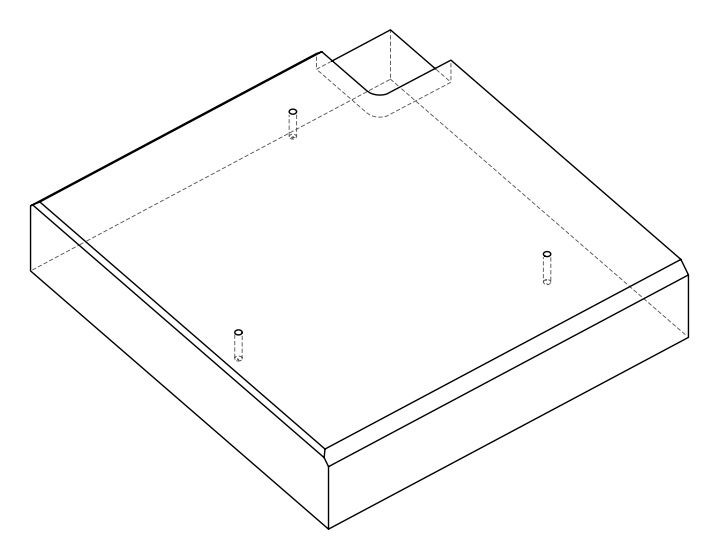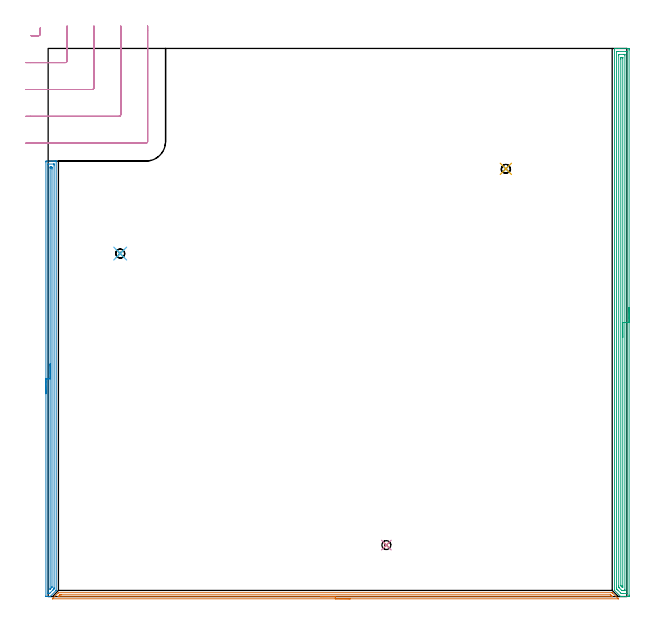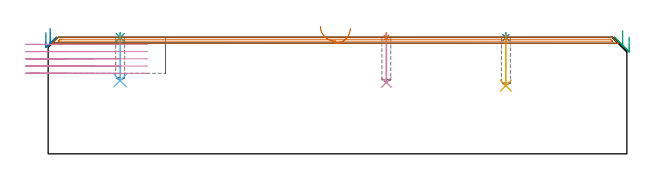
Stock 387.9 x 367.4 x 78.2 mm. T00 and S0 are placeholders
(PLAN: 10 operations, 3 tool changes, 30.7 min)
(1 SPOT_DRILL | STEP1POCKET | NXT0321_9005460120000 | 0.03 min | 0 mm3)
(2 SPOT_DRILL_1 | STEP1POCKET_1 | NXT0321_9005460120000 | 0.03 min | 0 mm3)
(3 SPOT_DRILL_2 | STEP1POCKET_2 | NXT0321_9005460120000 | 0.03 min | 0 mm3)
(4 DRILL_BLIND_HOLE_INTO_CENTER | STEP1POCKET | UGT0301_025 | 0.13 min | 816 mm3)
(5 DRILL_BLIND_HOLE_INTO_CENTER_1 | STEP1POCKET_1 | UGT0301_025 | 0.14 min | 873 mm3)
(6 DRILL_BLIND_HOLE_INTO_CENTER_2 | STEP1POCKET_2 | UGT0301_025 | 0.13 min | 779 mm3)
(7 AREA_MILL | FG_CHAMFER_SURFACE | UGT0205_001 | 6.17 min | 3233 mm3)
(8 AREA_MILL_1 | FG_CHAMFER_SURFACE_1 | UGT0205_001 | 7.16 min | 7006 mm3)
(9 AREA_MILL_2 | FG_CHAMFER_SURFACE_2 | UGT0205_001 | 11.94 min | 17600 mm3)
(10 MILL_CORNER_NOTCH_RECTANGULAR | CORNER_NOTCH_RECTANGULAR | UGT0201_106 | Follow Part, ap 6, ae 75% | 4.97 min | 142795 mm3)
(TOOL NXT0321_9005460120000 | NC Spot Drill, 142deg, 12mm, Carbide, Uncoated | D12 PA142 FL30 Z2)
(TOOL UGT0301_025 | Twist Drill 6 mm | D6 PA118 FL57 Z2)
(TOOL UGT0205_001 | Chamfer Mill 20 x 3 x 45 deg. | D20 FL50 Z2)
(TOOL UGT0201_106 | End Mill 24 mm | D24 FL25 Z2)
(OP 1 SPOT_DRILL)
G17 G21 G94 G90
T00 M6
G54
G17 G0 G90 X226.7 Y34.5 S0 M3
G43 Z88.2 H0
G94 G81 G98 Z77.942 F250. R81.2
G80
M5
M2
(OP 2 SPOT_DRILL_1)
G17 G21 G94 G90
T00 M6
G54
G17 G0 G90 X306.8 Y286.7 S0 M3
G43 Z88.2 H0
G94 G81 G98 Z77.942 F250. R81.2
G80
M5
M2
(OP 3 SPOT_DRILL_2)
G17 G21 G94 G90
T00 M6
G54
G17 G0 G90 X48.3 Y229.9 S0 M3
G43 Z88.2 H0
G94 G81 G98 Z77.942 F250. R81.2
G80
M5
M2
(OP 4 DRILL_BLIND_HOLE_INTO_CENTER)
G17 G21 G94 G90
T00 M6
G54
G17 G0 G90 X226.7 Y34.5 S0 M3
G43 Z88.2 H0
G94 G81 G98 Z47.8 F250. R80.2
G80
M5
M2
(OP 5 DRILL_BLIND_HOLE_INTO_CENTER_1)
G17 G21 G94 G90
T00 M6
G54
G17 G0 G90 X306.8 Y286.7 S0 M3
G43 Z88.2 H0
G94 G81 G98 Z45.7 F250. R80.2
G80
M5
M2
(OP 6 DRILL_BLIND_HOLE_INTO_CENTER_2)
G17 G21 G94 G90
T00 M6
G54
G17 G0 G90 X48.3 Y229.9 S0 M3
G43 Z88.2 H0
G94 G81 G98 Z49.1 F250. R80.2
G80
M5
M2
(OP 7 AREA_MILL)
G17 G21 G94 G90
T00 M6
G54
G17 G0 G90 X202.5 Y-1.5 S1061 M3
G43 Z88.2 H0
Z84.1
G94 G1 X202.462 Z83.228 F250.
X202.348 Z82.364
X202.159 Z81.512
X201.897 Z80.68
X201.563 Z79.874
X201.16 Z79.1
X200.692 Z78.364
X200.16 Z77.672
X199.571 Z77.029
X198.928 Z76.44
X198.236 Z75.908
X197.5 Z75.44
X196.726 Z75.037
X195.92 Z74.703
X195.088 Z74.441
X194.236 Z74.252
X193.372 Z74.138
X192.5 Z74.1
X2.888
X2.824 Y-1.495 Z74.103
X2.817 Y-1.494 Z74.104
X2.846 Y-1.453 Z74.145
X6.673 Y2.373 Z77.973
X6.859 Y2.557 Z78.153
X6.905 Y2.596 Z78.189
X7.002 Y2.6 Z78.2
X377.997
X378.095 Y2.596 Z78.189
X378.141 Y2.557 Z78.153
X378.327 Y2.373 Z77.973
X382.155 Y-1.455 Z74.143
X382.184 Y-1.495 Z74.102
X382.178 Y-1.499 Z74.099
X382.112 Y-1.5 Z74.1
X382.02
X192.5
Y-0.086 Z75.514
X7.377 Y-0.085 Z75.515
X7.002 Y-0.084 Z75.516
X6.757 Y-0.082 Z75.518
X6.694 Y-0.079 Z75.521
X6.718 Y-0.044 Z75.556
X6.779 Y0.022 Z75.622
X7.002 Y0.252 Z75.852
X7.595 Y0.844 Z76.444
X7.896 Y1.142 Z76.742
X7.934 Y1.172 Z76.772
X7.959 Y1.179 Z76.779
X8.018 Y1.182 Z76.782
X8.139 Y1.184 Z76.784
X8.79 Y1.186 Z76.786
X9.032
X376.777 Y1.185 Z76.785
X376.94 Y1.184 Z76.784
X377.021 Y1.181 Z76.781
X377.058 Y1.179 Z76.779
X377.104 Y1.14 Z76.74
X377.699 Y0.55 Z76.15
X377.997 Y0.25 Z75.85
X378.298 Y-0.06 Z75.54
X378.31 Y-0.08 Z75.52
X378.277 Y-0.081 Z75.519
X378.184 Y-0.084 Z75.516
X377.997 Y-0.085 Z75.515
X377.756 Y-0.086 Z75.514
X192.5
X191.628 Z75.552
X190.764 Z75.666
X189.912 Z75.855
X189.08 Z76.117
X188.274 Z76.451
X187.5 Z76.854
X186.764 Z77.323
X186.072 Z77.854
X185.429 Z78.443
X184.84 Z79.086
X184.308 Z79.778
X183.84 Z80.514
X183.437 Z81.288
X183.103 Z82.094
X182.841 Z82.926
X182.652 Z83.778
X182.538 Z84.643
X182.5 Z85.514
G0 Z88.2
M5
M2
(OP 8 AREA_MILL_1)
G17 G21 G94 G90
T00 M6
G54
G17 G0 G90 X-1.5 Y135.95 S1061 M3
G43 Z88.2 H0
Z81.3
G94 G1 Y135.988 Z80.428 F250.
Y136.102 Z79.564
Y136.291 Z78.712
Y136.553 Z77.88
Y136.887 Z77.074
Y137.29 Z76.3
Y137.758 Z75.564
Y138.29 Z74.872
Y138.879 Z74.229
Y139.522 Z73.64
Y140.214 Z73.108
Y140.95 Z72.64
Y141.724 Z72.237
Y142.53 Z71.903
Y143.362 Z71.641
Y144.214 Z71.452
Y145.078 Z71.338
Y145.95 Z71.3
Y291.269
X-1.497 Y291.656 Z71.301
X-1.493 Y291.89 Z71.305
X-1.118 Y291.9 Z71.679
X2.388 Z75.183
X3.781 Z76.577
X4.141 Z76.936
X4.862 Z77.661
X5.086 Z77.886
X5.244 Y291.898 Z78.037
X5.397 Y291.89 Z78.189
X5.4 Y291.716 Z78.2
Y4.208
X5.396 Y4.105 Z78.189
X5.332 Y4.03 Z78.128
X1.454 Y0.155 Z74.254
X1.301 Y0.01 Z74.094
X1.152 Y0. Z73.951
X0.479 Z73.279
X-0.241 Z72.554
X-1.477 Z71.32
X-1.491 Y0.003 Z71.306
X-1.5 Y0.379 Z71.3
Y145.95
X-0.086 Z72.714
X-0.085 Y289.322 Z72.715
X-0.079 Y289.885 Z72.721
X-0.022 Y289.89 Z72.778
X0.087 Y289.896 Z72.887
X0.225 Y289.899 Z73.025
X3.731 Z76.531
X3.919 Y289.894 Z76.719
X3.954 Y289.89 Z76.754
X3.979 Y289.883 Z76.779
X3.98 Y289.84 Z76.78
X3.984 Y289.641 Z76.784
X3.985 Y289.481 Z76.785
X3.986 Y288.745 Z76.786
Y5.997
X3.984 Y5.263 Z76.784
X3.981 Y5.182 Z76.781
X3.979 Y5.147 Z76.779
X3.943 Y5.102 Z76.743
X3.604 Y4.756 Z76.404
X3.265 Y4.415 Z76.065
X3.163 Y4.312 Z75.963
X1.269 Y2.419 Z74.069
X0.943 Y2.105 Z73.743
X0.839 Y2.01 Z73.639
X0.635 Y2.007 Z73.435
X0.168 Y2.002 Z72.968
X-0.019 Y2.006 Z72.781
X-0.053 Y2.01 Z72.747
X-0.079 Y2.017 Z72.721
X-0.08 Y2.06 Z72.72
X-0.084 Y2.26 Z72.716
X-0.085 Y2.419 Z72.715
X-0.086 Y3.155 Z72.714
Y145.95
X1.328 Z74.128
X1.329 Y286.984 Z74.129
X1.332 Y287.692 Z74.132
X1.334 Y287.873 Z74.134
X1.339 Y287.891 Z74.139
X1.359 Y287.894 Z74.159
X1.41 Y287.897 Z74.21
X1.512 Y287.899 Z74.312
X2.188 Y287.896 Z74.988
X2.388 Y287.89 Z75.188
X2.565 Y287.87 Z75.365
X2.568 Y287.692 Z75.368
X2.57 Y287.506 Z75.37
X2.571 Y286.798 Z75.371
X2.572 Y286.611 Z75.372
X2.571 Y6.705 Z75.371
X2.567 Y6.35 Z75.367
X2.565 Y6.178 Z75.365
X2.397 Y5.997 Z75.197
X2.393 Y5.992 Z75.193
X1.512 Y5.111 Z74.312
X1.424 Y5.024 Z74.224
X1.396 Y4.997 Z74.196
X1.351 Y4.958 Z74.151
X1.335 Y4.947 Z74.135
X1.334 Y4.952 Z74.134
X1.331 Y4.988 Z74.131
X1.329 Y5.102 Z74.129
Y5.202
X1.328 Y145.95 Z74.128
Y146.822 Z74.166
Y147.686 Z74.28
Y148.538 Z74.469
Y149.37 Z74.732
Y150.176 Z75.065
Y150.95 Z75.468
Y151.686 Z75.937
Y152.378 Z76.468
Y153.021 Z77.057
Y153.61 Z77.701
Y154.142 Z78.393
Y154.61 Z79.128
Y155.013 Z79.902
Y155.347 Z80.708
Y155.609 Z81.54
Y155.798 Z82.392
Y155.912 Z83.257
Y155.95 Z84.128
G0 Z88.2
M5
M2
(OP 9 AREA_MILL_2)
G17 G21 G94 G90
T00 M6
G54
G17 G0 G90 X389.4 Y193.7 S1061 M3
G43 Z88.2 H0
Z78.4
G94 G1 Y193.662 Z77.529 F250.
Y193.548 Z76.664
Y193.359 Z75.812
Y193.097 Z74.98
Y192.763 Z74.174
Y192.36 Z73.4
Y191.891 Z72.664
Y191.36 Z71.972
Y190.771 Z71.329
Y190.128 Z70.74
Y189.436 Z70.209
Y188.7 Z69.74
Y187.926 Z69.337
Y187.12 Z69.003
Y186.288 Z68.741
Y185.436 Z68.552
Y184.572 Z68.438
Y183.7 Z68.4
Y1.021
X389.399 Y0.615 Z68.401
X389.394 Y0.133 Z68.403
X389.391 Y0.009 Z68.405
X388.918 Y0. Z68.878
X387.151 Z70.644
X385.716 Z72.081
X385.384 Z72.412
X384.719 Z73.081
X384.281 Z73.519
X383.694 Y0.01 Z74.104
X383.616 Y0.085 Z74.183
X383.531 Y0.168 Z74.267
X379.738 Y3.962 Z78.062
X379.631 Y4.071 Z78.165
X379.605 Y4.105 Z78.19
X379.6 Y4.186 Z78.2
Y367.232
X379.602 Y367.392 Z78.188
X379.615 Y367.4 Z78.176
X379.962 Z77.837
X380.301 Z77.499
X380.965 Z76.829
X382.181 Z75.615
X382.733 Z75.062
X388.642 Z69.155
X388.918 Y367.397 Z68.879
X389.392 Y367.391 Z68.406
X389.395 Y367.267 Z68.403
X389.399 Y366.786 Z68.401
X389.4 Y366.298 Z68.4
Y183.7
X387.986 Z69.814
X387.985 Y2.19 Z69.815
X387.984 Y2.084 Z69.816
X387.981 Y2.033 Z69.819
X387.98 Y2.014 Z69.82
X387.943 Y2.01 Z69.857
X387.545 Y2.002 Z70.255
X385.78 Y2. Z72.02
X385.384 Y2.001 Z72.416
X384.894 Y2.003 Z72.906
X384.5 Y2.01 Z73.3
X384.129 Y2.033 Z73.671
X383.75 Y2.401 Z74.05
X381.849 Y4.301 Z75.951
X381.076 Y5.08 Z76.724
X381.024 Y5.138 Z76.776
X381.021 Y5.186 Z76.779
X381.018 Y5.291 Z76.782
X381.015 Y5.502 Z76.785
X381.014 Y5.924 Z76.786
X381.015 Y365.21 Z76.785
X381.016 Y365.316 Z76.784
X381.018 Y365.367 Z76.782
X381.02 Y365.386 Z76.78
X381.057 Y365.39 Z76.743
X381.455 Y365.398 Z76.345
X381.849 Y365.399 Z75.951
X382.336 Y365.4 Z75.464
X387.151 Z70.649
X387.64 Y365.398 Z70.16
X387.87 Y365.392 Z69.93
X387.979 Y365.388 Z69.821
X387.985 Y365.049 Z69.815
Y364.999
X387.986 Y183.7 Z69.814
X386.571 Z71.229
Y4.773
X386.567 Y4.187 Z71.233
X386.565 Y4.035 Z71.235
X386.558 Y4.01 Z71.242
X386.514 Y4.005 Z71.286
X386.451 Y4.001 Z71.349
X385.384 Z72.416
X384.675 Y4.01 Z73.125
X384.588 Y4.023 Z73.212
X384.5 Y4.104 Z73.3
X384.413 Y4.187 Z73.387
X382.627 Y5.973 Z75.173
X382.519 Y6.087 Z75.281
X382.449 Y6.163 Z75.351
X382.435 Y6.206 Z75.365
X382.433 Y6.276 Z75.367
X382.429 Y6.866 Z75.371
Y7.174
Y362.627
X382.433 Y363.213 Z75.367
X382.435 Y363.365 Z75.365
X382.442 Y363.39 Z75.358
X382.486 Y363.395 Z75.314
X382.549 Y363.399 Z75.251
X386.083 Y363.4 Z71.717
X386.267 Y363.397 Z71.533
X386.452 Y363.392 Z71.348
X386.565 Y363.388 Z71.235
X386.567 Y363.315 Z71.233
X386.569 Y363.213 Z71.231
X386.571 Y362.906 Z71.229
Y183.7
X385.157 Z72.643
Y7.095
X385.156 Y6.866 Z72.644
X385.151 Y6.209 Z72.649
X385.136 Y6.01 Z72.664
X385.089 Y6.008 Z72.711
X385.064 Y6.01 Z72.736
X385.018 Y6.042 Z72.782
X384.813 Y6.242 Z72.987
X384.5 Y6.55 Z73.3
X384.185 Y6.866 Z73.615
X383.864 Y7.197 Z73.936
X383.85 Y7.283 Z73.95
X383.847 Y7.365 Z73.953
X383.843 Y7.53 Z73.957
Y360.305
X383.844 Y360.534 Z73.956
X383.849 Y361.192 Z73.951
X383.864 Y361.39 Z73.936
X384.527 Y361.4 Z73.273
X384.934 Y361.396 Z72.866
X385.137 Y361.39 Z72.663
X385.151 Y361.386 Z72.649
X385.154 Y361.37 Z72.646
X385.156 Y361.334 Z72.644
X385.157 Y361.283 Z72.643
Y360.763
Y183.7
Y182.828 Z72.681
Y181.963 Z72.795
Y181.112 Z72.983
Y180.28 Z73.246
Y179.474 Z73.58
Y178.7 Z73.982
Y177.964 Z74.451
Y177.272 Z74.982
Y176.629 Z75.572
Y176.04 Z76.215
Y175.508 Z76.907
Y175.04 Z77.643
Y174.637 Z78.417
Y174.303 Z79.223
Y174.041 Z80.055
Y173.852 Z80.906
Y173.738 Z81.771
Y173.7 Z82.643
G0 Z88.2
M5
M2
(OP 10 MILL_CORNER_NOTCH_RECTANGULAR)
G17 G21 G94 G90
T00 M6
G54
G17 G0 G90 X-11.471 Y375.9 S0 M3
G43 Z88.2 H0
Z73.36
G94 G1 X-8.471 F250.
X-6.494
G3 X-5.3 Y377.094 R1.2
G1 Y378.166
Y381.166
G0 Z88.2
X-15. Y357.9
Z73.36
G1 X-12.
X11.506 F500.
G3 X12.7 Y359.094 R1.2
G1 Y379.4
Y382.4 F250.
G0 Z88.2
X-15. Y339.9
Z73.36
G1 X-12.
X29.506 F500.
G3 X30.7 Y341.094 R1.2
G1 Y379.4
Y382.4 F250.
G0 Z88.2
X-15. Y321.9
Z73.36
G1 X-12.
X47.505 F500.
G3 X48.7 Y323.095 R1.2
G1 Y379.4
Y382.4 F250.
G0 Z88.2
X-15. Y303.9
Z73.36
G1 X-12.
X65.505 F500.
G3 X66.7 Y305.095 R1.2
G1 Y379.4
Y382.4 F250.
G0 Z88.2
X-11.471 Y375.9
Z68.52
G1 X-8.471
X-6.494
G3 X-5.3 Y377.094 R1.2
G1 Y378.166
Y381.166
G0 Z88.2
X-15. Y357.9
Z68.52
G1 X-12.
X11.506 F500.
G3 X12.7 Y359.094 R1.2
G1 Y379.4
Y382.4 F250.
G0 Z88.2
X-15. Y339.9
Z68.52
G1 X-12.
X29.506 F500.
G3 X30.7 Y341.094 R1.2
G1 Y379.4
Y382.4 F250.
G0 Z88.2
X-15. Y321.9
Z68.52
G1 X-12.
X47.505 F500.
G3 X48.7 Y323.095 R1.2
G1 Y379.4
Y382.4 F250.
G0 Z88.2
X-15. Y303.9
Z68.52
G1 X-12.
X65.505 F500.
G3 X66.7 Y305.095 R1.2
G1 Y379.4
Y382.4 F250.
G0 Z88.2
X-11.471 Y375.9
Z63.68
G1 X-8.471
X-6.494
G3 X-5.3 Y377.094 R1.2
G1 Y378.166
Y381.166
G0 Z88.2
X-15. Y357.9
Z63.68
G1 X-12.
X11.506 F500.
G3 X12.7 Y359.094 R1.2
G1 Y379.4
Y382.4 F250.
G0 Z88.2
X-15. Y339.9
Z63.68
G1 X-12.
X29.505 F500.
G3 X30.7 Y341.094 R1.2
G1 Y379.4
Y382.4 F250.
G0 Z88.2
X-15. Y321.9
Z63.68
G1 X-12.
X47.505 F500.
G3 X48.7 Y323.095 R1.2
G1 Y379.4
Y382.4 F250.
G0 Z88.2
X-15. Y303.9
Z63.68
G1 X-12.
X65.505 F500.
G3 X66.7 Y305.095 R1.2
G1 Y379.4
Y382.4 F250.
G0 Z88.2
X-11.471 Y375.9
Z58.84
G1 X-8.471
X-6.494
G3 X-5.3 Y377.094 R1.2
G1 Y378.166
Y381.166
G0 Z88.2
X-15. Y357.9
Z58.84
G1 X-12.
X11.506 F500.
G3 X12.7 Y359.094 R1.2
G1 Y379.4
Y382.4 F250.
G0 Z88.2
X-15. Y339.9
Z58.84
G1 X-12.
X29.505 F500.
G3 X30.7 Y341.094 R1.2
G1 Y379.4
Y382.4 F250.
G0 Z88.2
X-15. Y321.9
Z58.84
G1 X-12.
X47.505 F500.
G3 X48.7 Y323.095 R1.2
G1 Y379.4
Y382.4 F250.
G0 Z88.2
X-15. Y303.9
Z58.84
G1 X-12.
X65.505 F500.
G3 X66.7 Y305.095 R1.2
G1 Y379.4
Y382.4 F250.
G0 Z88.2
X-11.471 Y375.9
Z54.
G1 X-8.471
X-6.494
G3 X-5.3 Y377.094 R1.2
G1 Y378.166
Y381.166
G0 Z88.2
X-15. Y357.9
Z54.
G1 X-12.
X11.506 F500.
G3 X12.7 Y359.094 R1.2
G1 Y379.4
Y382.4 F250.
G0 Z88.2
X-15. Y339.9
Z54.
G1 X-12.
X29.505 F500.
G3 X30.7 Y341.094 R1.2
G1 Y379.4
Y382.4 F250.
G0 Z88.2
X-15. Y321.9
Z54.
G1 X-12.
X47.505 F500.
G3 X48.7 Y323.095 R1.2
G1 Y379.4
Y382.4 F250.
G0 Z88.2
X-15. Y303.9
Z54.
G1 X-12.
X65.505 F500.
G3 X66.7 Y305.095 R1.2
G1 Y379.4
Y382.4 F250.
G0 Z88.2
M5
M2
